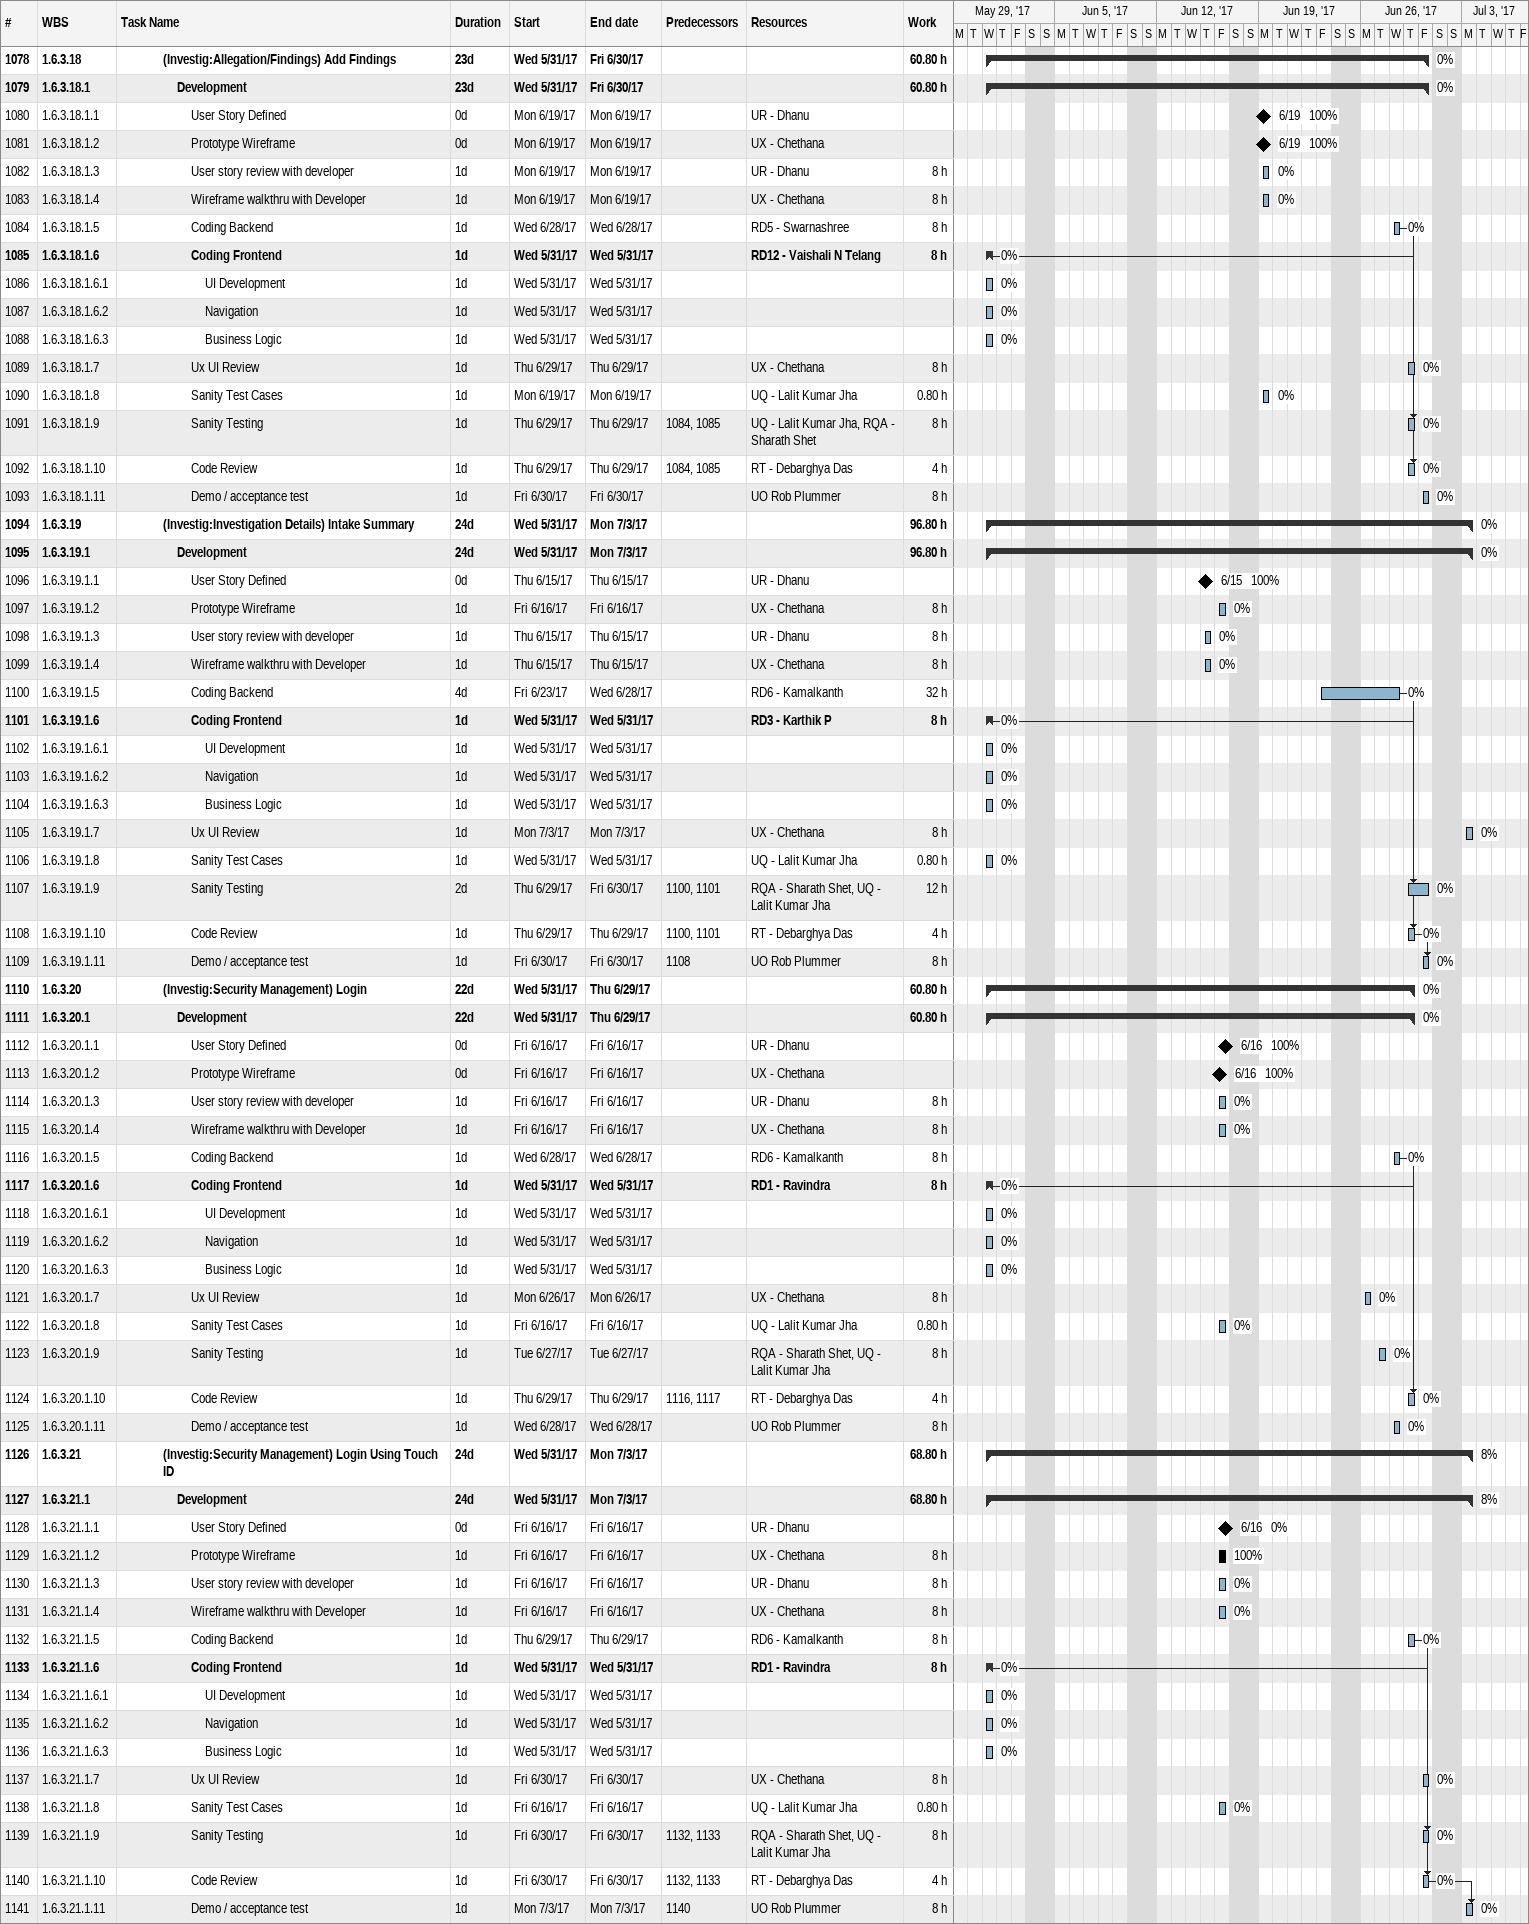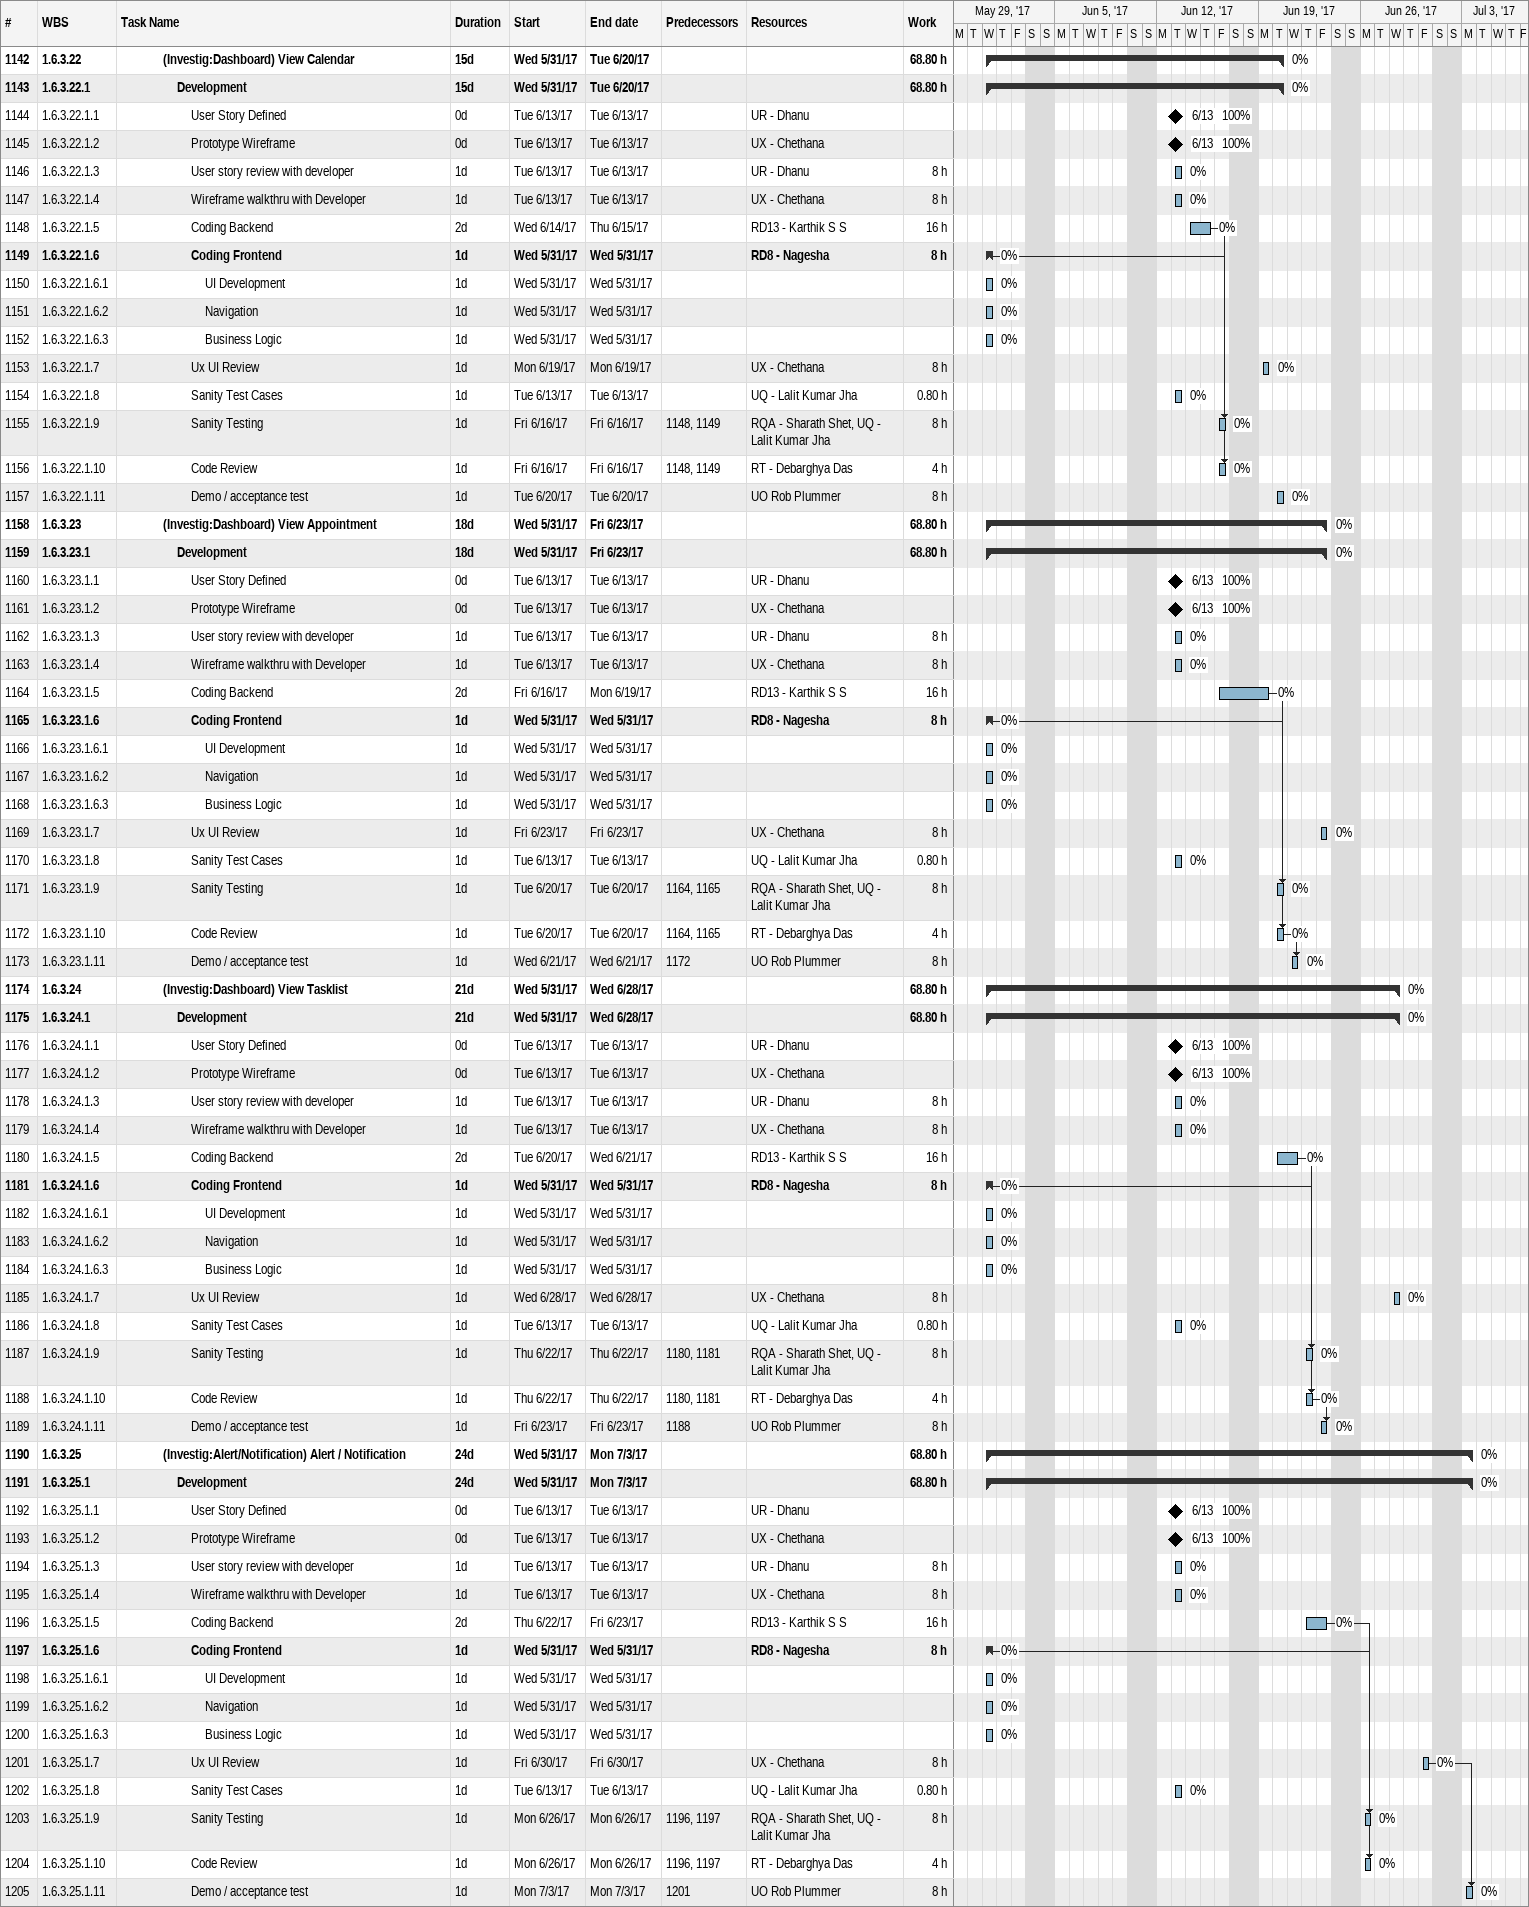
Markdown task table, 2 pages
| ID | WBS | Task | Duration | Start | Finish | Predecessors | Resources | % complete | Work (h) |
|---|---|---|---|---|---|---|---|---|---|
| 1078 | 1.6.3.18 | **(Investig:Allegation/Findings) Add Findings** | 23d | 2017-05-31 | 2017-06-30 |  |  | 0 | 60.80 |
| 1079 | 1.6.3.18.1 | **Development** | 23d | 2017-05-31 | 2017-06-30 |  |  | 0 | 60.80 |
| 1080 | 1.6.3.18.1.1 | User Story Defined | 0d | 2017-06-19 | 2017-06-19 |  | UR - Dhanu | 100 |  |
| 1081 | 1.6.3.18.1.2 | Prototype Wireframe | 0d | 2017-06-19 | 2017-06-19 |  | UX - Chethana | 100 |  |
| 1082 | 1.6.3.18.1.3 | User story review with developer | 1d | 2017-06-19 | 2017-06-19 |  | UR - Dhanu | 0 | 8 |
| 1083 | 1.6.3.18.1.4 | Wireframe walkthru with Developer | 1d | 2017-06-19 | 2017-06-19 |  | UX - Chethana | 0 | 8 |
| 1084 | 1.6.3.18.1.5 | Coding Backend | 1d | 2017-06-28 | 2017-06-28 |  | RD5 - Swarnashree | 0 | 8 |
| 1085 | 1.6.3.18.1.6 | **Coding Frontend** | 1d | 2017-05-31 | 2017-05-31 |  | RD12 - Vaishali N Telang | 0 | 8 |
| 1086 | 1.6.3.18.1.6.1 | UI Development | 1d | 2017-05-31 | 2017-05-31 |  |  | 0 |  |
| 1087 | 1.6.3.18.1.6.2 | Navigation | 1d | 2017-05-31 | 2017-05-31 |  |  | 0 |  |
| 1088 | 1.6.3.18.1.6.3 | Business Logic | 1d | 2017-05-31 | 2017-05-31 |  |  | 0 |  |
| 1089 | 1.6.3.18.1.7 | Ux UI Review | 1d | 2017-06-29 | 2017-06-29 |  | UX - Chethana | 0 | 8 |
| 1090 | 1.6.3.18.1.8 | Sanity Test Cases | 1d | 2017-06-19 | 2017-06-19 |  | UQ - Lalit Kumar Jha | 0 | 0.80 |
| 1091 | 1.6.3.18.1.9 | Sanity Testing | 1d | 2017-06-29 | 2017-06-29 | 1084, 1085 | UQ - Lalit Kumar Jha, RQA - Sharath Shet | 0 | 8 |
| 1092 | 1.6.3.18.1.10 | Code Review | 1d | 2017-06-29 | 2017-06-29 | 1084, 1085 | RT - Debarghya Das | 0 | 4 |
| 1093 | 1.6.3.18.1.11 | Demo / acceptance test | 1d | 2017-06-30 | 2017-06-30 |  | UO Rob Plummer | 0 | 8 |
| 1094 | 1.6.3.19 | **(Investig:Investigation Details) Intake Summary** | 24d | 2017-05-31 | 2017-07-03 |  |  | 0 | 96.80 |
| 1095 | 1.6.3.19.1 | **Development** | 24d | 2017-05-31 | 2017-07-03 |  |  | 0 | 96.80 |
| 1096 | 1.6.3.19.1.1 | User Story Defined | 0d | 2017-06-15 | 2017-06-15 |  | UR - Dhanu | 100 |  |
| 1097 | 1.6.3.19.1.2 | Prototype Wireframe | 1d | 2017-06-16 | 2017-06-16 |  | UX - Chethana | 0 | 8 |
| 1098 | 1.6.3.19.1.3 | User story review with developer | 1d | 2017-06-15 | 2017-06-15 |  | UR - Dhanu | 0 | 8 |
| 1099 | 1.6.3.19.1.4 | Wireframe walkthru with Developer | 1d | 2017-06-15 | 2017-06-15 |  | UX - Chethana | 0 | 8 |
| 1100 | 1.6.3.19.1.5 | Coding Backend | 4d | 2017-06-23 | 2017-06-28 |  | RD6 - Kamalkanth | 0 | 32 |
| 1101 | 1.6.3.19.1.6 | **Coding Frontend** | 1d | 2017-05-31 | 2017-05-31 |  | RD3 - Karthik P | 0 | 8 |
| 1102 | 1.6.3.19.1.6.1 | UI Development | 1d | 2017-05-31 | 2017-05-31 |  |  | 0 |  |
| 1103 | 1.6.3.19.1.6.2 | Navigation | 1d | 2017-05-31 | 2017-05-31 |  |  | 0 |  |
| 1104 | 1.6.3.19.1.6.3 | Business Logic | 1d | 2017-05-31 | 2017-05-31 |  |  | 0 |  |
| 1105 | 1.6.3.19.1.7 | Ux UI Review | 1d | 2017-07-03 | 2017-07-03 |  | UX - Chethana | 0 | 8 |
| 1106 | 1.6.3.19.1.8 | Sanity Test Cases | 1d | 2017-05-31 | 2017-05-31 |  | UQ - Lalit Kumar Jha | 0 | 0.80 |
| 1107 | 1.6.3.19.1.9 | Sanity Testing | 2d | 2017-06-29 | 2017-06-30 | 1100, 1101 | RQA - Sharath Shet, UQ - Lalit Kumar Jha | 0 | 12 |
| 1108 | 1.6.3.19.1.10 | Code Review | 1d | 2017-06-29 | 2017-06-29 | 1100, 1101 | RT - Debarghya Das | 0 | 4 |
| 1109 | 1.6.3.19.1.11 | Demo / acceptance test | 1d | 2017-06-30 | 2017-06-30 | 1108 | UO Rob Plummer | 0 | 8 |
| 1110 | 1.6.3.20 | **(Investig:Security Management) Login** | 22d | 2017-05-31 | 2017-06-29 |  |  | 0 | 60.80 |
| 1111 | 1.6.3.20.1 | **Development** | 22d | 2017-05-31 | 2017-06-29 |  |  | 0 | 60.80 |
| 1112 | 1.6.3.20.1.1 | User Story Defined | 0d | 2017-06-16 | 2017-06-16 |  | UR - Dhanu | 100 |  |
| 1113 | 1.6.3.20.1.2 | Prototype Wireframe | 0d | 2017-06-16 | 2017-06-16 |  | UX - Chethana | 100 |  |
| 1114 | 1.6.3.20.1.3 | User story review with developer | 1d | 2017-06-16 | 2017-06-16 |  | UR - Dhanu | 0 | 8 |
| 1115 | 1.6.3.20.1.4 | Wireframe walkthru with Developer | 1d | 2017-06-16 | 2017-06-16 |  | UX - Chethana | 0 | 8 |
| 1116 | 1.6.3.20.1.5 | Coding Backend | 1d | 2017-06-28 | 2017-06-28 |  | RD6 - Kamalkanth | 0 | 8 |
| 1117 | 1.6.3.20.1.6 | **Coding Frontend** | 1d | 2017-05-31 | 2017-05-31 |  | RD1 - Ravindra | 0 | 8 |
| 1118 | 1.6.3.20.1.6.1 | UI Development | 1d | 2017-05-31 | 2017-05-31 |  |  | 0 |  |
| 1119 | 1.6.3.20.1.6.2 | Navigation | 1d | 2017-05-31 | 2017-05-31 |  |  | 0 |  |
| 1120 | 1.6.3.20.1.6.3 | Business Logic | 1d | 2017-05-31 | 2017-05-31 |  |  | 0 |  |
| 1121 | 1.6.3.20.1.7 | Ux UI Review | 1d | 2017-06-26 | 2017-06-26 |  | UX - Chethana | 0 | 8 |
| 1122 | 1.6.3.20.1.8 | Sanity Test Cases | 1d | 2017-06-16 | 2017-06-16 |  | UQ - Lalit Kumar Jha | 0 | 0.80 |
| 1123 | 1.6.3.20.1.9 | Sanity Testing | 1d | 2017-06-27 | 2017-06-27 |  | RQA - Sharath Shet, UQ - Lalit Kumar Jha | 0 | 8 |
| 1124 | 1.6.3.20.1.10 | Code Review | 1d | 2017-06-29 | 2017-06-29 | 1116, 1117 | RT - Debarghya Das | 0 | 4 |
| 1125 | 1.6.3.20.1.11 | Demo / acceptance test | 1d | 2017-06-28 | 2017-06-28 |  | UO Rob Plummer | 0 | 8 |
| 1126 | 1.6.3.21 | **(Investig:Security Management) Login Using Touch ID** | 24d | 2017-05-31 | 2017-07-03 |  |  | 8 | 68.80 |
| 1127 | 1.6.3.21.1 | **Development** | 24d | 2017-05-31 | 2017-07-03 |  |  | 8 | 68.80 |
| 1128 | 1.6.3.21.1.1 | User Story Defined | 0d | 2017-06-16 | 2017-06-16 |  | UR - Dhanu | 0 |  |
| 1129 | 1.6.3.21.1.2 | Prototype Wireframe | 1d | 2017-06-16 | 2017-06-16 |  | UX - Chethana | 100 | 8 |
| 1130 | 1.6.3.21.1.3 | User story review with developer | 1d | 2017-06-16 | 2017-06-16 |  | UR - Dhanu | 0 | 8 |
| 1131 | 1.6.3.21.1.4 | Wireframe walkthru with Developer | 1d | 2017-06-16 | 2017-06-16 |  | UX - Chethana | 0 | 8 |
| 1132 | 1.6.3.21.1.5 | Coding Backend | 1d | 2017-06-29 | 2017-06-29 |  | RD6 - Kamalkanth | 0 | 8 |
| 1133 | 1.6.3.21.1.6 | **Coding Frontend** | 1d | 2017-05-31 | 2017-05-31 |  | RD1 - Ravindra | 0 | 8 |
| 1134 | 1.6.3.21.1.6.1 | UI Development | 1d | 2017-05-31 | 2017-05-31 |  |  | 0 |  |
| 1135 | 1.6.3.21.1.6.2 | Navigation | 1d | 2017-05-31 | 2017-05-31 |  |  | 0 |  |
| 1136 | 1.6.3.21.1.6.3 | Business Logic | 1d | 2017-05-31 | 2017-05-31 |  |  | 0 |  |
| 1137 | 1.6.3.21.1.7 | Ux UI Review | 1d | 2017-06-30 | 2017-06-30 |  | UX - Chethana | 0 | 8 |
| 1138 | 1.6.3.21.1.8 | Sanity Test Cases | 1d | 2017-06-16 | 2017-06-16 |  | UQ - Lalit Kumar Jha | 0 | 0.80 |
| 1139 | 1.6.3.21.1.9 | Sanity Testing | 1d | 2017-06-30 | 2017-06-30 | 1132, 1133 | RQA - Sharath Shet, UQ - Lalit Kumar Jha | 0 | 8 |
| 1140 | 1.6.3.21.1.10 | Code Review | 1d | 2017-06-30 | 2017-06-30 | 1132, 1133 | RT - Debarghya Das | 0 | 4 |
| 1141 | 1.6.3.21.1.11 | Demo / acceptance test | 1d | 2017-07-03 | 2017-07-03 | 1140 | UO Rob Plummer | 0 | 8 |
| 1142 | 1.6.3.22 | **(Investig:Dashboard) View Calendar** | 15d | 2017-05-31 | 2017-06-20 |  |  | 0 | 68.80 |
| 1143 | 1.6.3.22.1 | **Development** | 15d | 2017-05-31 | 2017-06-20 |  |  | 0 | 68.80 |
| 1144 | 1.6.3.22.1.1 | User Story Defined | 0d | 2017-06-13 | 2017-06-13 |  | UR - Dhanu | 100 |  |
| 1145 | 1.6.3.22.1.2 | Prototype Wireframe | 0d | 2017-06-13 | 2017-06-13 |  | UX - Chethana | 100 |  |
| 1146 | 1.6.3.22.1.3 | User story review with developer | 1d | 2017-06-13 | 2017-06-13 |  | UR - Dhanu | 0 | 8 |
| 1147 | 1.6.3.22.1.4 | Wireframe walkthru with Developer | 1d | 2017-06-13 | 2017-06-13 |  | UX - Chethana | 0 | 8 |
| 1148 | 1.6.3.22.1.5 | Coding Backend | 2d | 2017-06-14 | 2017-06-15 |  | RD13 - Karthik S S | 0 | 16 |
| 1149 | 1.6.3.22.1.6 | **Coding Frontend** | 1d | 2017-05-31 | 2017-05-31 |  | RD8 - Nagesha | 0 | 8 |
| 1150 | 1.6.3.22.1.6.1 | UI Development | 1d | 2017-05-31 | 2017-05-31 |  |  | 0 |  |
| 1151 | 1.6.3.22.1.6.2 | Navigation | 1d | 2017-05-31 | 2017-05-31 |  |  | 0 |  |
| 1152 | 1.6.3.22.1.6.3 | Business Logic | 1d | 2017-05-31 | 2017-05-31 |  |  | 0 |  |
| 1153 | 1.6.3.22.1.7 | Ux UI Review | 1d | 2017-06-19 | 2017-06-19 |  | UX - Chethana | 0 | 8 |
| 1154 | 1.6.3.22.1.8 | Sanity Test Cases | 1d | 2017-06-13 | 2017-06-13 |  | UQ - Lalit Kumar Jha | 0 | 0.80 |
| 1155 | 1.6.3.22.1.9 | Sanity Testing | 1d | 2017-06-16 | 2017-06-16 | 1148, 1149 | RQA - Sharath Shet, UQ - Lalit Kumar Jha | 0 | 8 |
| 1156 | 1.6.3.22.1.10 | Code Review | 1d | 2017-06-16 | 2017-06-16 | 1148, 1149 | RT - Debarghya Das | 0 | 4 |
| 1157 | 1.6.3.22.1.11 | Demo / acceptance test | 1d | 2017-06-20 | 2017-06-20 |  | UO Rob Plummer | 0 | 8 |
| 1158 | 1.6.3.23 | **(Investig:Dashboard) View Appointment** | 18d | 2017-05-31 | 2017-06-23 |  |  | 0 | 68.80 |
| 1159 | 1.6.3.23.1 | **Development** | 18d | 2017-05-31 | 2017-06-23 |  |  | 0 | 68.80 |
| 1160 | 1.6.3.23.1.1 | User Story Defined | 0d | 2017-06-13 | 2017-06-13 |  | UR - Dhanu | 100 |  |
| 1161 | 1.6.3.23.1.2 | Prototype Wireframe | 0d | 2017-06-13 | 2017-06-13 |  | UX - Chethana | 100 |  |
| 1162 | 1.6.3.23.1.3 | User story review with developer | 1d | 2017-06-13 | 2017-06-13 |  | UR - Dhanu | 0 | 8 |
| 1163 | 1.6.3.23.1.4 | Wireframe walkthru with Developer | 1d | 2017-06-13 | 2017-06-13 |  | UX - Chethana | 0 | 8 |
| 1164 | 1.6.3.23.1.5 | Coding Backend | 2d | 2017-06-16 | 2017-06-19 |  | RD13 - Karthik S S | 0 | 16 |
| 1165 | 1.6.3.23.1.6 | **Coding Frontend** | 1d | 2017-05-31 | 2017-05-31 |  | RD8 - Nagesha | 0 | 8 |
| 1166 | 1.6.3.23.1.6.1 | UI Development | 1d | 2017-05-31 | 2017-05-31 |  |  | 0 |  |
| 1167 | 1.6.3.23.1.6.2 | Navigation | 1d | 2017-05-31 | 2017-05-31 |  |  | 0 |  |
| 1168 | 1.6.3.23.1.6.3 | Business Logic | 1d | 2017-05-31 | 2017-05-31 |  |  | 0 |  |
| 1169 | 1.6.3.23.1.7 | Ux UI Review | 1d | 2017-06-23 | 2017-06-23 |  | UX - Chethana | 0 | 8 |
| 1170 | 1.6.3.23.1.8 | Sanity Test Cases | 1d | 2017-06-13 | 2017-06-13 |  | UQ - Lalit Kumar Jha | 0 | 0.80 |
| 1171 | 1.6.3.23.1.9 | Sanity Testing | 1d | 2017-06-20 | 2017-06-20 | 1164, 1165 | RQA - Sharath Shet, UQ - Lalit Kumar Jha | 0 | 8 |
| 1172 | 1.6.3.23.1.10 | Code Review | 1d | 2017-06-20 | 2017-06-20 | 1164, 1165 | RT - Debarghya Das | 0 | 4 |
| 1173 | 1.6.3.23.1.11 | Demo / acceptance test | 1d | 2017-06-21 | 2017-06-21 | 1172 | UO Rob Plummer | 0 | 8 |
| 1174 | 1.6.3.24 | **(Investig:Dashboard) View Tasklist** | 21d | 2017-05-31 | 2017-06-28 |  |  | 0 | 68.80 |
| 1175 | 1.6.3.24.1 | **Development** | 21d | 2017-05-31 | 2017-06-28 |  |  | 0 | 68.80 |
| 1176 | 1.6.3.24.1.1 | User Story Defined | 0d | 2017-06-13 | 2017-06-13 |  | UR - Dhanu | 100 |  |
| 1177 | 1.6.3.24.1.2 | Prototype Wireframe | 0d | 2017-06-13 | 2017-06-13 |  | UX - Chethana | 100 |  |
| 1178 | 1.6.3.24.1.3 | User story review with developer | 1d | 2017-06-13 | 2017-06-13 |  | UR - Dhanu | 0 | 8 |
| 1179 | 1.6.3.24.1.4 | Wireframe walkthru with Developer | 1d | 2017-06-13 | 2017-06-13 |  | UX - Chethana | 0 | 8 |
| 1180 | 1.6.3.24.1.5 | Coding Backend | 2d | 2017-06-20 | 2017-06-21 |  | RD13 - Karthik S S | 0 | 16 |
| 1181 | 1.6.3.24.1.6 | **Coding Frontend** | 1d | 2017-05-31 | 2017-05-31 |  | RD8 - Nagesha | 0 | 8 |
| 1182 | 1.6.3.24.1.6.1 | UI Development | 1d | 2017-05-31 | 2017-05-31 |  |  | 0 |  |
| 1183 | 1.6.3.24.1.6.2 | Navigation | 1d | 2017-05-31 | 2017-05-31 |  |  | 0 |  |
| 1184 | 1.6.3.24.1.6.3 | Business Logic | 1d | 2017-05-31 | 2017-05-31 |  |  | 0 |  |
| 1185 | 1.6.3.24.1.7 | Ux UI Review | 1d | 2017-06-28 | 2017-06-28 |  | UX - Chethana | 0 | 8 |
| 1186 | 1.6.3.24.1.8 | Sanity Test Cases | 1d | 2017-06-13 | 2017-06-13 |  | UQ - Lalit Kumar Jha | 0 | 0.80 |
| 1187 | 1.6.3.24.1.9 | Sanity Testing | 1d | 2017-06-22 | 2017-06-22 | 1180, 1181 | RQA - Sharath Shet, UQ - Lalit Kumar Jha | 0 | 8 |
| 1188 | 1.6.3.24.1.10 | Code Review | 1d | 2017-06-22 | 2017-06-22 | 1180, 1181 | RT - Debarghya Das | 0 | 4 |
| 1189 | 1.6.3.24.1.11 | Demo / acceptance test | 1d | 2017-06-23 | 2017-06-23 | 1188 | UO Rob Plummer | 0 | 8 |
| 1190 | 1.6.3.25 | **(Investig:Alert/Notification) Alert / Notification** | 24d | 2017-05-31 | 2017-07-03 |  |  | 0 | 68.80 |
| 1191 | 1.6.3.25.1 | **Development** | 24d | 2017-05-31 | 2017-07-03 |  |  | 0 | 68.80 |
| 1192 | 1.6.3.25.1.1 | User Story Defined | 0d | 2017-06-13 | 2017-06-13 |  | UR - Dhanu | 100 |  |
| 1193 | 1.6.3.25.1.2 | Prototype Wireframe | 0d | 2017-06-13 | 2017-06-13 |  | UX - Chethana | 100 |  |
| 1194 | 1.6.3.25.1.3 | User story review with developer | 1d | 2017-06-13 | 2017-06-13 |  | UR - Dhanu | 0 | 8 |
| 1195 | 1.6.3.25.1.4 | Wireframe walkthru with Developer | 1d | 2017-06-13 | 2017-06-13 |  | UX - Chethana | 0 | 8 |
| 1196 | 1.6.3.25.1.5 | Coding Backend | 2d | 2017-06-22 | 2017-06-23 |  | RD13 - Karthik S S | 0 | 16 |
| 1197 | 1.6.3.25.1.6 | **Coding Frontend** | 1d | 2017-05-31 | 2017-05-31 |  | RD8 - Nagesha | 0 | 8 |
| 1198 | 1.6.3.25.1.6.1 | UI Development | 1d | 2017-05-31 | 2017-05-31 |  |  | 0 |  |
| 1199 | 1.6.3.25.1.6.2 | Navigation | 1d | 2017-05-31 | 2017-05-31 |  |  | 0 |  |
| 1200 | 1.6.3.25.1.6.3 | Business Logic | 1d | 2017-05-31 | 2017-05-31 |  |  | 0 |  |
| 1201 | 1.6.3.25.1.7 | Ux UI Review | 1d | 2017-06-30 | 2017-06-30 |  | UX - Chethana | 0 | 8 |
| 1202 | 1.6.3.25.1.8 | Sanity Test Cases | 1d | 2017-06-13 | 2017-06-13 |  | UQ - Lalit Kumar Jha | 0 | 0.80 |
| 1203 | 1.6.3.25.1.9 | Sanity Testing | 1d | 2017-06-26 | 2017-06-26 | 1196, 1197 | RQA - Sharath Shet, UQ - Lalit Kumar Jha | 0 | 8 |
| 1204 | 1.6.3.25.1.10 | Code Review | 1d | 2017-06-26 | 2017-06-26 | 1196, 1197 | RT - Debarghya Das | 0 | 4 |
| 1205 | 1.6.3.25.1.11 | Demo / acceptance test | 1d | 2017-07-03 | 2017-07-03 | 1201 | UO Rob Plummer | 0 | 8 |
